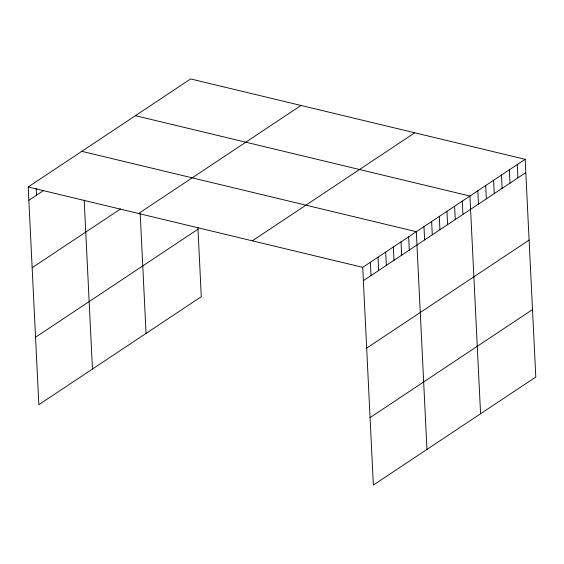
<?xml version="1.0" encoding="UTF-8"?>
<svg xmlns="http://www.w3.org/2000/svg" width="564" height="564" viewBox="0 0 564 564"><rect width="100%" height="100%" fill="white"/><g stroke="black" fill="none" stroke-linecap="round" stroke-linejoin="round"><path stroke-width="0.85" d="M197.908 227.546L201.285 296.657L38.846 404.691L28.2 186.98L190.639 78.939L525.154 159.309L535.8 377.02L373.361 485.061L362.715 267.343L525.154 159.309M28.849 200.291L43.47 190.569M32.148 267.745L120.562 208.941M138.589 213.502L301.028 105.461M35.546 337.237L197.992 229.203M252.327 240.828L414.766 132.787M363.364 280.653L525.803 172.619M366.663 348.108L529.102 240.074M370.062 417.607L532.501 309.565M135.409 115.676L469.925 196.039L480.57 413.75M81.808 151.328L416.317 231.691L426.962 449.402M28.2 186.98L362.715 267.343M517.266 164.554L517.914 177.864M509.37 169.806L510.025 183.117M501.481 175.052L502.136 188.362M493.592 180.297L494.24 193.607M485.703 185.549L486.351 198.859M477.814 190.794L478.462 204.105M462.261 201.136L462.917 214.447M454.605 206.227L455.261 219.537M446.949 211.324L447.597 224.634M439.293 216.414L439.941 229.724M431.636 221.504L432.285 234.814M423.973 226.601L424.629 239.911M408.66 236.788L409.309 250.099M401.004 241.878L401.653 255.189M393.341 246.976L393.996 260.286M385.684 252.066L386.34 265.376M378.028 257.163L378.677 270.473M370.372 262.253L371.02 275.563M140.21 213.812L146.055 333.387M84.191 200.093L92.454 369.039M36.181 188.545L36.512 195.2"/></g></svg>
